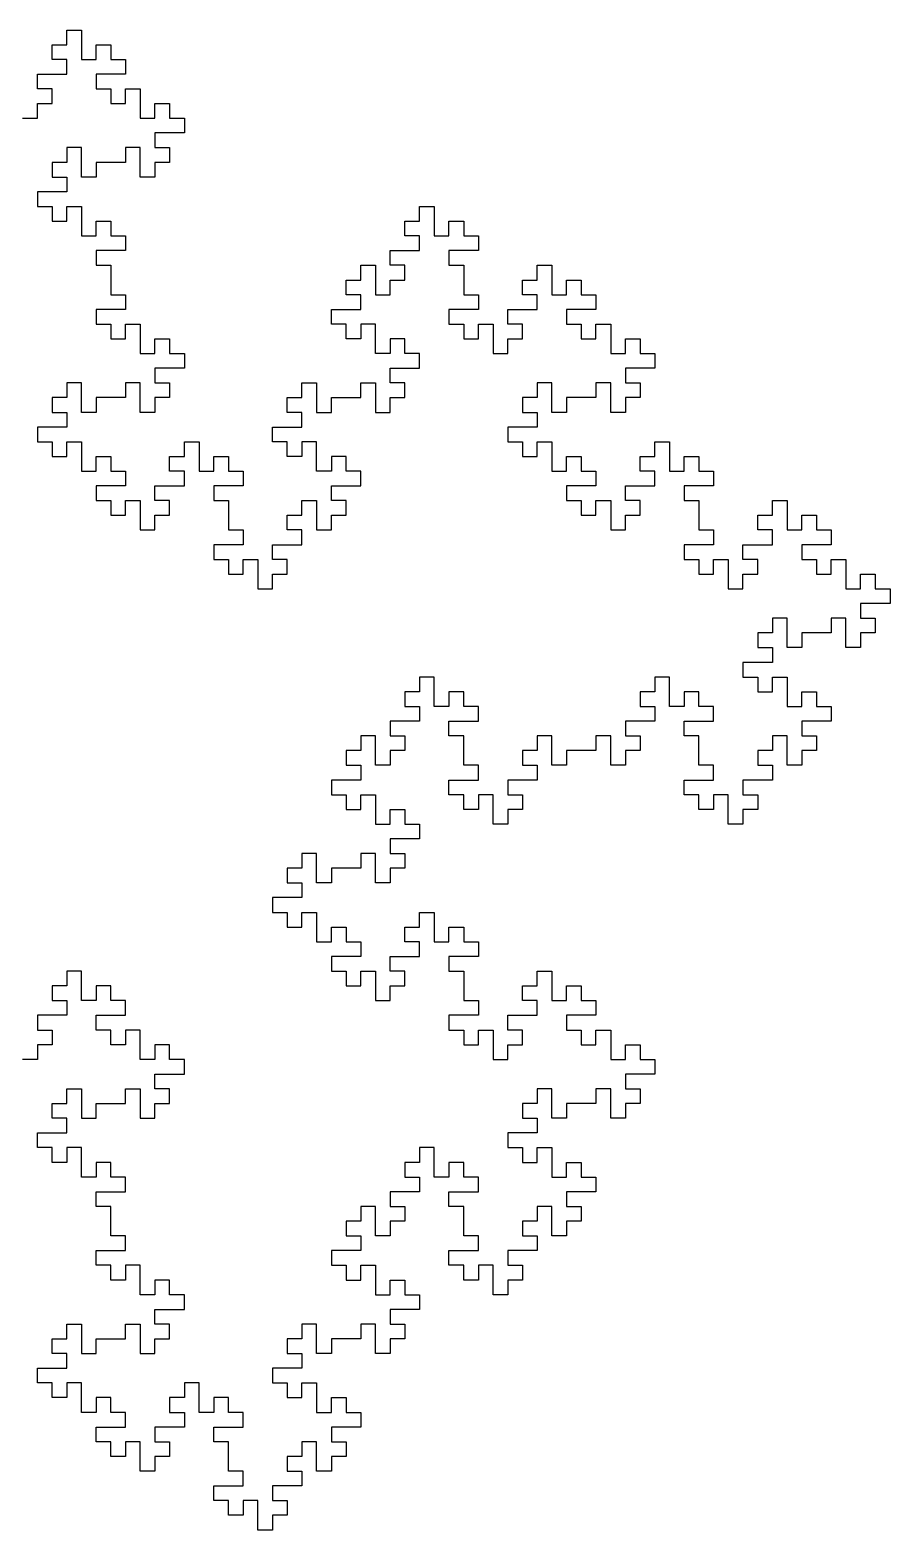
# Model space of a CAD drawing. Extents: x -442 to 211, y 60 to 305.
# Drawn here: x -356.6 to -251, y 113.3 to 297.5 of the extents above; entities that cross this region are included whole.
import ezdxf

# ---------------------------------------------------------------- set-up
doc = ezdxf.new("R2010")
doc.units = 0

msp = doc.modelspace()

# ---------------------------------------------------------------- linework, layer by layer
at = {"layer": 'Layer 1'}
for p, q in [((-352.105, 295.719), (-352.105, 297.525)), ((-352.105, 297.525), (-350.299, 297.525)), ((-350.299, 297.525), (-350.299, 295.719)), ((-353.911, 293.913), (-353.911, 295.719)), ((-353.911, 295.719), (-352.105, 295.719)), ((-350.299, 295.719), (-350.299, 293.913)), ((-348.493, 293.913), (-348.493, 295.719)), ((-348.493, 295.719), (-346.687, 295.719)), ((-346.687, 295.719), (-346.687, 293.913)), ((-352.105, 293.913), (-353.911, 293.913)), ((-352.105, 292.108), (-352.105, 293.913)), ((-350.299, 293.913), (-348.493, 293.913)), ((-346.687, 293.913), (-344.881, 293.913)), ((-344.881, 293.913), (-344.881, 292.108)), ((-355.716, 290.302), (-355.716, 292.108)), ((-355.716, 292.108), (-353.911, 292.108)), ((-353.911, 292.108), (-352.105, 292.108)), ((-346.687, 292.108), (-348.493, 292.108)), ((-348.493, 292.108), (-348.493, 290.302)), ((-344.881, 292.108), (-346.687, 292.108)), ((-353.911, 290.302), (-355.716, 290.302)), ((-353.911, 288.496), (-353.911, 290.302)), ((-348.493, 290.302), (-346.687, 290.302)), ((-346.687, 290.302), (-346.687, 288.496)), ((-344.881, 288.496), (-344.881, 290.302)), ((-344.881, 290.302), (-343.075, 290.302)), ((-343.075, 290.302), (-343.075, 288.496)), ((-355.716, 286.69), (-355.716, 288.496)), ((-355.716, 288.496), (-353.911, 288.496)), ((-346.687, 288.496), (-344.881, 288.496)), ((-343.075, 288.496), (-343.075, 286.69)), ((-341.269, 286.69), (-341.269, 288.496)), ((-341.269, 288.496), (-339.464, 288.496)), ((-339.464, 288.496), (-339.464, 286.69)), ((-357.522, 286.69), (-355.716, 286.69)), ((-343.075, 286.69), (-341.269, 286.69)), ((-339.464, 286.69), (-337.658, 286.69)), ((-337.658, 286.69), (-337.658, 284.884)), ((-339.464, 284.884), (-341.269, 284.884)), ((-341.269, 284.884), (-341.269, 283.078)), ((-337.658, 284.884), (-339.464, 284.884)), ((-350.299, 283.078), (-352.105, 283.078)), ((-352.105, 283.078), (-352.105, 281.272)), ((-350.299, 281.272), (-350.299, 283.078)), ((-343.075, 283.078), (-344.881, 283.078)), ((-344.881, 283.078), (-344.881, 281.272)), ((-343.075, 281.272), (-343.075, 283.078)), ((-341.269, 283.078), (-339.464, 283.078)), ((-339.464, 283.078), (-339.464, 281.272)), ((-352.105, 281.272), (-353.911, 281.272)), ((-353.911, 281.272), (-353.911, 279.467)), ((-350.299, 279.467), (-350.299, 281.272)), ((-346.687, 281.272), (-348.493, 281.272)), ((-348.493, 281.272), (-348.493, 279.467)), ((-344.881, 281.272), (-346.687, 281.272)), ((-343.075, 279.467), (-343.075, 281.272)), ((-339.464, 281.272), (-341.269, 281.272)), ((-341.269, 281.272), (-341.269, 279.467)), ((-353.911, 279.467), (-352.105, 279.467)), ((-352.105, 279.467), (-352.105, 277.661)), ((-348.493, 279.467), (-350.299, 279.467)), ((-341.269, 279.467), (-343.075, 279.467)), ((-353.911, 277.661), (-355.716, 277.661)), ((-355.716, 277.661), (-355.716, 275.855)), ((-352.105, 277.661), (-353.911, 277.661)), ((-355.716, 275.855), (-353.911, 275.855)), ((-353.911, 275.855), (-353.911, 274.049)), ((-352.105, 274.049), (-352.105, 275.855)), ((-352.105, 275.855), (-350.299, 275.855)), ((-350.299, 275.855), (-350.299, 274.049)), ((-308.764, 274.049), (-308.764, 275.855)), ((-308.764, 275.855), (-306.958, 275.855)), ((-306.958, 275.855), (-306.958, 274.049)), ((-353.911, 274.049), (-352.105, 274.049)), ((-350.299, 274.049), (-350.299, 272.243)), ((-348.493, 272.243), (-348.493, 274.049)), ((-348.493, 274.049), (-346.687, 274.049)), ((-346.687, 274.049), (-346.687, 272.243)), ((-310.57, 272.243), (-310.57, 274.049)), ((-310.57, 274.049), (-308.764, 274.049)), ((-306.958, 274.049), (-306.958, 272.243)), ((-305.152, 272.243), (-305.152, 274.049)), ((-305.152, 274.049), (-303.346, 274.049)), ((-303.346, 274.049), (-303.346, 272.243)), ((-350.299, 272.243), (-348.493, 272.243)), ((-346.687, 272.243), (-344.881, 272.243)), ((-344.881, 272.243), (-344.881, 270.437)), ((-308.764, 272.243), (-310.57, 272.243)), ((-308.764, 270.437), (-308.764, 272.243)), ((-306.958, 272.243), (-305.152, 272.243)), ((-303.346, 272.243), (-301.54, 272.243)), ((-301.54, 272.243), (-301.54, 270.437)), ((-346.687, 270.437), (-348.493, 270.437)), ((-348.493, 270.437), (-348.493, 268.631)), ((-344.881, 270.437), (-346.687, 270.437)), ((-312.376, 268.631), (-312.376, 270.437)), ((-312.376, 270.437), (-310.57, 270.437)), ((-310.57, 270.437), (-308.764, 270.437)), ((-303.346, 270.437), (-305.152, 270.437)), ((-305.152, 270.437), (-305.152, 268.631)), ((-301.54, 270.437), (-303.346, 270.437)), ((-348.493, 268.631), (-346.687, 268.631)), ((-346.687, 268.631), (-346.687, 266.825)), ((-315.987, 266.825), (-315.987, 268.631)), ((-315.987, 268.631), (-314.181, 268.631)), ((-314.181, 268.631), (-314.181, 266.825)), ((-310.57, 268.631), (-312.376, 268.631)), ((-310.57, 266.825), (-310.57, 268.631)), ((-305.152, 268.631), (-303.346, 268.631)), ((-303.346, 268.631), (-303.346, 266.825)), ((-294.317, 266.825), (-294.317, 268.631)), ((-294.317, 268.631), (-292.511, 268.631)), ((-292.511, 268.631), (-292.511, 266.825)), ((-346.687, 266.825), (-346.687, 265.02)), ((-317.793, 265.02), (-317.793, 266.825)), ((-317.793, 266.825), (-315.987, 266.825)), ((-314.181, 266.825), (-314.181, 265.02)), ((-312.376, 265.02), (-312.376, 266.825)), ((-312.376, 266.825), (-310.57, 266.825)), ((-303.346, 266.825), (-303.346, 265.02)), ((-296.123, 265.02), (-296.123, 266.825)), ((-296.123, 266.825), (-294.317, 266.825)), ((-292.511, 266.825), (-292.511, 265.02)), ((-290.705, 265.02), (-290.705, 266.825)), ((-290.705, 266.825), (-288.899, 266.825)), ((-288.899, 266.825), (-288.899, 265.02)), ((-346.687, 265.02), (-344.881, 265.02)), ((-344.881, 265.02), (-344.881, 263.214)), ((-315.987, 265.02), (-317.793, 265.02)), ((-315.987, 263.214), (-315.987, 265.02)), ((-314.181, 265.02), (-312.376, 265.02)), ((-303.346, 265.02), (-301.54, 265.02)), ((-301.54, 265.02), (-301.54, 263.214)), ((-294.317, 265.02), (-296.123, 265.02)), ((-294.317, 263.214), (-294.317, 265.02)), ((-292.511, 265.02), (-290.705, 265.02)), ((-288.899, 265.02), (-287.093, 265.02)), ((-287.093, 265.02), (-287.093, 263.214)), ((-346.687, 263.214), (-348.493, 263.214)), ((-348.493, 263.214), (-348.493, 261.408)), ((-344.881, 263.214), (-346.687, 263.214)), ((-319.599, 261.408), (-319.599, 263.214)), ((-319.599, 263.214), (-317.793, 263.214)), ((-317.793, 263.214), (-315.987, 263.214)), ((-303.346, 263.214), (-305.152, 263.214)), ((-305.152, 263.214), (-305.152, 261.408)), ((-301.54, 263.214), (-303.346, 263.214)), ((-297.929, 261.408), (-297.929, 263.214)), ((-297.929, 263.214), (-296.123, 263.214)), ((-296.123, 263.214), (-294.317, 263.214)), ((-288.899, 263.214), (-290.705, 263.214)), ((-290.705, 263.214), (-290.705, 261.408)), ((-287.093, 263.214), (-288.899, 263.214)), ((-348.493, 261.408), (-346.687, 261.408)), ((-346.687, 261.408), (-346.687, 259.602)), ((-344.881, 259.602), (-344.881, 261.408)), ((-344.881, 261.408), (-343.075, 261.408)), ((-343.075, 261.408), (-343.075, 259.602)), ((-317.793, 261.408), (-319.599, 261.408)), ((-317.793, 259.602), (-317.793, 261.408)), ((-314.181, 261.408), (-315.987, 261.408)), ((-315.987, 261.408), (-315.987, 259.602)), ((-314.181, 259.602), (-314.181, 261.408)), ((-305.152, 261.408), (-303.346, 261.408)), ((-303.346, 261.408), (-303.346, 259.602)), ((-301.54, 259.602), (-301.54, 261.408)), ((-301.54, 261.408), (-299.734, 261.408)), ((-299.734, 261.408), (-299.734, 259.602)), ((-296.123, 261.408), (-297.929, 261.408)), ((-296.123, 259.602), (-296.123, 261.408)), ((-290.705, 261.408), (-288.899, 261.408)), ((-288.899, 261.408), (-288.899, 259.602)), ((-287.093, 259.602), (-287.093, 261.408)), ((-287.093, 261.408), (-285.288, 261.408)), ((-285.288, 261.408), (-285.288, 259.602)), ((-346.687, 259.602), (-344.881, 259.602)), ((-343.075, 259.602), (-343.075, 257.796)), ((-341.269, 257.796), (-341.269, 259.602)), ((-341.269, 259.602), (-339.464, 259.602)), ((-339.464, 259.602), (-339.464, 257.796)), ((-315.987, 259.602), (-317.793, 259.602)), ((-314.181, 257.796), (-314.181, 259.602)), ((-310.57, 259.602), (-312.376, 259.602)), ((-312.376, 259.602), (-312.376, 257.796)), ((-310.57, 257.796), (-310.57, 259.602)), ((-303.346, 259.602), (-301.54, 259.602)), ((-299.734, 259.602), (-299.734, 257.796)), ((-297.929, 257.796), (-297.929, 259.602)), ((-297.929, 259.602), (-296.123, 259.602)), ((-288.899, 259.602), (-287.093, 259.602)), ((-285.288, 259.602), (-285.288, 257.796)), ((-283.482, 257.796), (-283.482, 259.602)), ((-283.482, 259.602), (-281.676, 259.602)), ((-281.676, 259.602), (-281.676, 257.796)), ((-343.075, 257.796), (-341.269, 257.796)), ((-339.464, 257.796), (-337.658, 257.796)), ((-337.658, 257.796), (-337.658, 255.99)), ((-312.376, 257.796), (-314.181, 257.796)), ((-308.764, 257.796), (-310.57, 257.796)), ((-308.764, 255.99), (-308.764, 257.796)), ((-299.734, 257.796), (-297.929, 257.796)), ((-285.288, 257.796), (-283.482, 257.796)), ((-281.676, 257.796), (-279.87, 257.796)), ((-279.87, 257.796), (-279.87, 255.99)), ((-339.464, 255.99), (-341.269, 255.99)), ((-341.269, 255.99), (-341.269, 254.184)), ((-337.658, 255.99), (-339.464, 255.99)), ((-312.376, 254.184), (-312.376, 255.99)), ((-312.376, 255.99), (-310.57, 255.99)), ((-310.57, 255.99), (-308.764, 255.99)), ((-281.676, 255.99), (-283.482, 255.99)), ((-283.482, 255.99), (-283.482, 254.184)), ((-279.87, 255.99), (-281.676, 255.99)), ((-352.105, 252.379), (-353.911, 252.379)), ((-353.911, 252.379), (-353.911, 250.573)), ((-350.299, 254.184), (-352.105, 254.184)), ((-352.105, 254.184), (-352.105, 252.379)), ((-350.299, 252.379), (-350.299, 254.184)), ((-350.299, 250.573), (-350.299, 252.379)), ((-346.687, 252.379), (-348.493, 252.379)), ((-348.493, 252.379), (-348.493, 250.573)), ((-344.881, 252.379), (-346.687, 252.379)), ((-343.075, 254.184), (-344.881, 254.184)), ((-344.881, 254.184), (-344.881, 252.379)), ((-343.075, 252.379), (-343.075, 254.184)), ((-343.075, 250.573), (-343.075, 252.379)), ((-341.269, 254.184), (-339.464, 254.184)), ((-339.464, 252.379), (-341.269, 252.379)), ((-341.269, 252.379), (-341.269, 250.573)), ((-339.464, 254.184), (-339.464, 252.379)), ((-325.017, 250.573), (-325.017, 252.379)), ((-325.017, 252.379), (-323.211, 252.379)), ((-323.211, 252.379), (-323.211, 254.184)), ((-323.211, 254.184), (-321.405, 254.184)), ((-321.405, 254.184), (-321.405, 252.379)), ((-321.405, 252.379), (-321.405, 250.573)), ((-319.599, 250.573), (-319.599, 252.379)), ((-319.599, 252.379), (-317.793, 252.379)), ((-317.793, 252.379), (-315.987, 252.379)), ((-315.987, 252.379), (-315.987, 254.184)), ((-315.987, 254.184), (-314.181, 254.184)), ((-314.181, 254.184), (-314.181, 252.379)), ((-314.181, 252.379), (-314.181, 250.573)), ((-310.57, 254.184), (-312.376, 254.184)), ((-312.376, 250.573), (-312.376, 252.379)), ((-312.376, 252.379), (-310.57, 252.379)), ((-310.57, 252.379), (-310.57, 254.184)), ((-294.317, 252.379), (-296.123, 252.379)), ((-296.123, 252.379), (-296.123, 250.573)), ((-292.511, 254.184), (-294.317, 254.184)), ((-294.317, 254.184), (-294.317, 252.379)), ((-292.511, 252.379), (-292.511, 254.184)), ((-292.511, 250.573), (-292.511, 252.379)), ((-288.899, 252.379), (-290.705, 252.379)), ((-290.705, 252.379), (-290.705, 250.573)), ((-287.093, 252.379), (-288.899, 252.379)), ((-285.288, 254.184), (-287.093, 254.184)), ((-287.093, 254.184), (-287.093, 252.379)), ((-285.288, 252.379), (-285.288, 254.184)), ((-285.288, 250.573), (-285.288, 252.379)), ((-283.482, 254.184), (-281.676, 254.184)), ((-281.676, 252.379), (-283.482, 252.379)), ((-283.482, 252.379), (-283.482, 250.573)), ((-281.676, 254.184), (-281.676, 252.379)), ((-353.911, 250.573), (-352.105, 250.573)), ((-352.105, 250.573), (-352.105, 248.767)), ((-348.493, 250.573), (-350.299, 250.573)), ((-341.269, 250.573), (-343.075, 250.573)), ((-323.211, 250.573), (-325.017, 250.573)), ((-323.211, 248.767), (-323.211, 250.573)), ((-321.405, 250.573), (-319.599, 250.573)), ((-314.181, 250.573), (-312.376, 250.573)), ((-296.123, 250.573), (-294.317, 250.573)), ((-294.317, 250.573), (-294.317, 248.767)), ((-290.705, 250.573), (-292.511, 250.573)), ((-283.482, 250.573), (-285.288, 250.573)), ((-353.911, 248.767), (-355.716, 248.767)), ((-355.716, 248.767), (-355.716, 246.961)), ((-352.105, 248.767), (-353.911, 248.767)), ((-326.823, 246.961), (-326.823, 248.767)), ((-326.823, 248.767), (-325.017, 248.767)), ((-325.017, 248.767), (-323.211, 248.767)), ((-296.123, 248.767), (-297.929, 248.767)), ((-297.929, 248.767), (-297.929, 246.961)), ((-294.317, 248.767), (-296.123, 248.767)), ((-355.716, 246.961), (-353.911, 246.961)), ((-353.911, 246.961), (-353.911, 245.155)), ((-352.105, 245.155), (-352.105, 246.961)), ((-352.105, 246.961), (-350.299, 246.961)), ((-350.299, 246.961), (-350.299, 245.155)), ((-337.658, 245.155), (-337.658, 246.961)), ((-337.658, 246.961), (-335.852, 246.961)), ((-335.852, 246.961), (-335.852, 245.155)), ((-325.017, 246.961), (-326.823, 246.961)), ((-325.017, 245.155), (-325.017, 246.961)), ((-321.405, 246.961), (-323.211, 246.961)), ((-323.211, 246.961), (-323.211, 245.155)), ((-321.405, 245.155), (-321.405, 246.961)), ((-297.929, 246.961), (-296.123, 246.961)), ((-296.123, 246.961), (-296.123, 245.155)), ((-294.317, 245.155), (-294.317, 246.961)), ((-294.317, 246.961), (-292.511, 246.961)), ((-292.511, 246.961), (-292.511, 245.155)), ((-279.87, 245.155), (-279.87, 246.961)), ((-279.87, 246.961), (-278.064, 246.961)), ((-278.064, 246.961), (-278.064, 245.155)), ((-353.911, 245.155), (-352.105, 245.155)), ((-350.299, 245.155), (-350.299, 243.349)), ((-348.493, 243.349), (-348.493, 245.155)), ((-348.493, 245.155), (-346.687, 245.155)), ((-346.687, 245.155), (-346.687, 243.349)), ((-339.464, 243.349), (-339.464, 245.155)), ((-339.464, 245.155), (-337.658, 245.155)), ((-335.852, 245.155), (-335.852, 243.349)), ((-334.046, 243.349), (-334.046, 245.155)), ((-334.046, 245.155), (-332.24, 245.155)), ((-332.24, 245.155), (-332.24, 243.349)), ((-323.211, 245.155), (-325.017, 245.155)), ((-321.405, 243.349), (-321.405, 245.155)), ((-317.793, 245.155), (-319.599, 245.155)), ((-319.599, 245.155), (-319.599, 243.349)), ((-317.793, 243.349), (-317.793, 245.155)), ((-296.123, 245.155), (-294.317, 245.155)), ((-292.511, 245.155), (-292.511, 243.349)), ((-290.705, 243.349), (-290.705, 245.155)), ((-290.705, 245.155), (-288.899, 245.155)), ((-288.899, 245.155), (-288.899, 243.349)), ((-281.676, 243.349), (-281.676, 245.155)), ((-281.676, 245.155), (-279.87, 245.155)), ((-278.064, 245.155), (-278.064, 243.349)), ((-276.258, 243.349), (-276.258, 245.155)), ((-276.258, 245.155), (-274.452, 245.155)), ((-274.452, 245.155), (-274.452, 243.349)), ((-350.299, 243.349), (-348.493, 243.349)), ((-346.687, 243.349), (-344.881, 243.349)), ((-344.881, 243.349), (-344.881, 241.543)), ((-337.658, 243.349), (-339.464, 243.349)), ((-337.658, 241.543), (-337.658, 243.349)), ((-335.852, 243.349), (-334.046, 243.349)), ((-332.24, 243.349), (-330.434, 243.349)), ((-330.434, 243.349), (-330.434, 241.543)), ((-319.599, 243.349), (-321.405, 243.349)), ((-315.987, 243.349), (-317.793, 243.349)), ((-315.987, 241.543), (-315.987, 243.349)), ((-292.511, 243.349), (-290.705, 243.349)), ((-288.899, 243.349), (-287.093, 243.349)), ((-287.093, 243.349), (-287.093, 241.543)), ((-279.87, 243.349), (-281.676, 243.349)), ((-279.87, 241.543), (-279.87, 243.349)), ((-278.064, 243.349), (-276.258, 243.349)), ((-274.452, 243.349), (-272.646, 243.349)), ((-272.646, 243.349), (-272.646, 241.543)), ((-346.687, 241.543), (-348.493, 241.543)), ((-348.493, 241.543), (-348.493, 239.737)), ((-344.881, 241.543), (-346.687, 241.543)), ((-341.269, 239.737), (-341.269, 241.543)), ((-341.269, 241.543), (-339.464, 241.543)), ((-339.464, 241.543), (-337.658, 241.543)), ((-332.24, 241.543), (-334.046, 241.543)), ((-334.046, 241.543), (-334.046, 239.737)), ((-330.434, 241.543), (-332.24, 241.543)), ((-319.599, 239.737), (-319.599, 241.543)), ((-319.599, 241.543), (-317.793, 241.543)), ((-317.793, 241.543), (-315.987, 241.543)), ((-288.899, 241.543), (-290.705, 241.543)), ((-290.705, 241.543), (-290.705, 239.737)), ((-287.093, 241.543), (-288.899, 241.543)), ((-283.482, 239.737), (-283.482, 241.543)), ((-283.482, 241.543), (-281.676, 241.543)), ((-281.676, 241.543), (-279.87, 241.543)), ((-274.452, 241.543), (-276.258, 241.543)), ((-276.258, 241.543), (-276.258, 239.737)), ((-272.646, 241.543), (-274.452, 241.543)), ((-348.493, 239.737), (-346.687, 239.737)), ((-346.687, 239.737), (-346.687, 237.932)), ((-344.881, 237.932), (-344.881, 239.737)), ((-344.881, 239.737), (-343.075, 239.737)), ((-343.075, 239.737), (-343.075, 237.932)), ((-339.464, 239.737), (-341.269, 239.737)), ((-339.464, 237.932), (-339.464, 239.737)), ((-334.046, 239.737), (-332.24, 239.737)), ((-332.24, 239.737), (-332.24, 237.932)), ((-323.211, 237.932), (-323.211, 239.737)), ((-323.211, 239.737), (-321.405, 239.737)), ((-321.405, 239.737), (-321.405, 237.932)), ((-317.793, 239.737), (-319.599, 239.737)), ((-317.793, 237.932), (-317.793, 239.737)), ((-290.705, 239.737), (-288.899, 239.737)), ((-288.899, 239.737), (-288.899, 237.932)), ((-287.093, 237.932), (-287.093, 239.737)), ((-287.093, 239.737), (-285.288, 239.737)), ((-285.288, 239.737), (-285.288, 237.932)), ((-281.676, 239.737), (-283.482, 239.737)), ((-281.676, 237.932), (-281.676, 239.737)), ((-276.258, 239.737), (-274.452, 239.737)), ((-274.452, 239.737), (-274.452, 237.932)), ((-265.423, 237.932), (-265.423, 239.737)), ((-265.423, 239.737), (-263.617, 239.737)), ((-263.617, 239.737), (-263.617, 237.932)), ((-346.687, 237.932), (-344.881, 237.932)), ((-343.075, 237.932), (-343.075, 236.126)), ((-341.269, 236.126), (-341.269, 237.932)), ((-341.269, 237.932), (-339.464, 237.932)), ((-332.24, 237.932), (-332.24, 236.126)), ((-325.017, 236.126), (-325.017, 237.932)), ((-325.017, 237.932), (-323.211, 237.932)), ((-321.405, 237.932), (-321.405, 236.126)), ((-319.599, 236.126), (-319.599, 237.932)), ((-319.599, 237.932), (-317.793, 237.932)), ((-288.899, 237.932), (-287.093, 237.932)), ((-285.288, 237.932), (-285.288, 236.126)), ((-283.482, 236.126), (-283.482, 237.932)), ((-283.482, 237.932), (-281.676, 237.932)), ((-274.452, 237.932), (-274.452, 236.126)), ((-267.229, 236.126), (-267.229, 237.932)), ((-267.229, 237.932), (-265.423, 237.932)), ((-263.617, 237.932), (-263.617, 236.126)), ((-261.811, 236.126), (-261.811, 237.932)), ((-261.811, 237.932), (-260.005, 237.932)), ((-260.005, 237.932), (-260.005, 236.126)), ((-343.075, 236.126), (-341.269, 236.126)), ((-332.24, 236.126), (-330.434, 236.126)), ((-330.434, 236.126), (-330.434, 234.32)), ((-323.211, 236.126), (-325.017, 236.126)), ((-323.211, 234.32), (-323.211, 236.126)), ((-321.405, 236.126), (-319.599, 236.126)), ((-285.288, 236.126), (-283.482, 236.126)), ((-274.452, 236.126), (-272.646, 236.126)), ((-272.646, 236.126), (-272.646, 234.32)), ((-265.423, 236.126), (-267.229, 236.126)), ((-265.423, 234.32), (-265.423, 236.126)), ((-263.617, 236.126), (-261.811, 236.126)), ((-260.005, 236.126), (-258.199, 236.126)), ((-258.199, 236.126), (-258.199, 234.32)), ((-332.24, 234.32), (-334.046, 234.32)), ((-334.046, 234.32), (-334.046, 232.514)), ((-330.434, 234.32), (-332.24, 234.32)), ((-326.823, 232.514), (-326.823, 234.32)), ((-326.823, 234.32), (-325.017, 234.32)), ((-325.017, 234.32), (-323.211, 234.32)), ((-274.452, 234.32), (-276.258, 234.32)), ((-276.258, 234.32), (-276.258, 232.514)), ((-272.646, 234.32), (-274.452, 234.32)), ((-269.035, 232.514), (-269.035, 234.32)), ((-269.035, 234.32), (-267.229, 234.32)), ((-267.229, 234.32), (-265.423, 234.32)), ((-260.005, 234.32), (-261.811, 234.32)), ((-261.811, 234.32), (-261.811, 232.514)), ((-258.199, 234.32), (-260.005, 234.32)), ((-334.046, 232.514), (-332.24, 232.514)), ((-332.24, 232.514), (-332.24, 230.708)), ((-330.434, 230.708), (-330.434, 232.514)), ((-330.434, 232.514), (-328.628, 232.514)), ((-328.628, 232.514), (-328.628, 230.708)), ((-325.017, 232.514), (-326.823, 232.514)), ((-325.017, 230.708), (-325.017, 232.514)), ((-276.258, 232.514), (-274.452, 232.514)), ((-274.452, 232.514), (-274.452, 230.708)), ((-272.646, 230.708), (-272.646, 232.514)), ((-272.646, 232.514), (-270.841, 232.514)), ((-270.841, 232.514), (-270.841, 230.708)), ((-267.229, 232.514), (-269.035, 232.514)), ((-267.229, 230.708), (-267.229, 232.514)), ((-261.811, 232.514), (-260.005, 232.514)), ((-260.005, 232.514), (-260.005, 230.708)), ((-258.199, 230.708), (-258.199, 232.514)), ((-258.199, 232.514), (-256.394, 232.514)), ((-256.394, 232.514), (-256.394, 230.708)), ((-332.24, 230.708), (-330.434, 230.708)), ((-328.628, 230.708), (-328.628, 228.902)), ((-326.823, 228.902), (-326.823, 230.708)), ((-326.823, 230.708), (-325.017, 230.708)), ((-274.452, 230.708), (-272.646, 230.708)), ((-270.841, 230.708), (-270.841, 228.902)), ((-269.035, 228.902), (-269.035, 230.708)), ((-269.035, 230.708), (-267.229, 230.708)), ((-260.005, 230.708), (-258.199, 230.708)), ((-256.394, 230.708), (-256.394, 228.902)), ((-254.588, 228.902), (-254.588, 230.708)), ((-254.588, 230.708), (-252.782, 230.708)), ((-252.782, 230.708), (-252.782, 228.902)), ((-328.628, 228.902), (-326.823, 228.902)), ((-270.841, 228.902), (-269.035, 228.902)), ((-256.394, 228.902), (-254.588, 228.902)), ((-252.782, 228.902), (-250.976, 228.902)), ((-250.976, 228.902), (-250.976, 227.096)), ((-252.782, 227.096), (-254.588, 227.096)), ((-254.588, 227.096), (-254.588, 225.29)), ((-250.976, 227.096), (-252.782, 227.096)), ((-263.617, 225.29), (-265.423, 225.29)), ((-265.423, 225.29), (-265.423, 223.485)), ((-263.617, 223.485), (-263.617, 225.29)), ((-256.394, 225.29), (-258.199, 225.29)), ((-258.199, 225.29), (-258.199, 223.485)), ((-256.394, 223.485), (-256.394, 225.29)), ((-254.588, 225.29), (-252.782, 225.29)), ((-252.782, 225.29), (-252.782, 223.485)), ((-265.423, 223.485), (-267.229, 223.485)), ((-267.229, 223.485), (-267.229, 221.679)), ((-263.617, 221.679), (-263.617, 223.485)), ((-260.005, 223.485), (-261.811, 223.485)), ((-261.811, 223.485), (-261.811, 221.679)), ((-258.199, 223.485), (-260.005, 223.485)), ((-256.394, 221.679), (-256.394, 223.485)), ((-252.782, 223.485), (-254.588, 223.485)), ((-254.588, 223.485), (-254.588, 221.679)), ((-267.229, 221.679), (-265.423, 221.679)), ((-265.423, 221.679), (-265.423, 219.873)), ((-261.811, 221.679), (-263.617, 221.679)), ((-254.588, 221.679), (-256.394, 221.679)), ((-267.229, 219.873), (-269.035, 219.873)), ((-269.035, 219.873), (-269.035, 218.067)), ((-265.423, 219.873), (-267.229, 219.873)), ((-306.958, 218.067), (-308.764, 218.067)), ((-308.764, 218.067), (-308.764, 216.261)), ((-306.958, 216.261), (-306.958, 218.067)), ((-278.064, 218.067), (-279.87, 218.067)), ((-279.87, 218.067), (-279.87, 216.261)), ((-278.064, 216.261), (-278.064, 218.067)), ((-269.035, 218.067), (-267.229, 218.067)), ((-267.229, 218.067), (-267.229, 216.261)), ((-265.423, 216.261), (-265.423, 218.067)), ((-265.423, 218.067), (-263.617, 218.067)), ((-263.617, 218.067), (-263.617, 216.261)), ((-308.764, 216.261), (-310.57, 216.261)), ((-310.57, 216.261), (-310.57, 214.455)), ((-306.958, 214.455), (-306.958, 216.261)), ((-303.346, 216.261), (-305.152, 216.261)), ((-305.152, 216.261), (-305.152, 214.455)), ((-303.346, 214.455), (-303.346, 216.261)), ((-279.87, 216.261), (-281.676, 216.261)), ((-281.676, 216.261), (-281.676, 214.455)), ((-278.064, 214.455), (-278.064, 216.261)), ((-274.452, 216.261), (-276.258, 216.261)), ((-276.258, 216.261), (-276.258, 214.455)), ((-274.452, 214.455), (-274.452, 216.261)), ((-267.229, 216.261), (-265.423, 216.261)), ((-263.617, 216.261), (-263.617, 214.455)), ((-261.811, 214.455), (-261.811, 216.261)), ((-261.811, 216.261), (-260.005, 216.261)), ((-260.005, 216.261), (-260.005, 214.455)), ((-310.57, 214.455), (-308.764, 214.455)), ((-308.764, 214.455), (-308.764, 212.649)), ((-305.152, 214.455), (-306.958, 214.455)), ((-301.54, 214.455), (-303.346, 214.455)), ((-301.54, 212.649), (-301.54, 214.455)), ((-281.676, 214.455), (-279.87, 214.455)), ((-279.87, 214.455), (-279.87, 212.649)), ((-276.258, 214.455), (-278.064, 214.455)), ((-272.646, 214.455), (-274.452, 214.455)), ((-272.646, 212.649), (-272.646, 214.455)), ((-263.617, 214.455), (-261.811, 214.455)), ((-260.005, 214.455), (-258.199, 214.455)), ((-258.199, 214.455), (-258.199, 212.649)), ((-310.57, 212.649), (-312.376, 212.649)), ((-312.376, 212.649), (-312.376, 210.844)), ((-308.764, 212.649), (-310.57, 212.649)), ((-305.152, 210.844), (-305.152, 212.649)), ((-305.152, 212.649), (-303.346, 212.649)), ((-303.346, 212.649), (-301.54, 212.649)), ((-281.676, 212.649), (-283.482, 212.649)), ((-283.482, 212.649), (-283.482, 210.844)), ((-279.87, 212.649), (-281.676, 212.649)), ((-276.258, 210.844), (-276.258, 212.649)), ((-276.258, 212.649), (-274.452, 212.649)), ((-274.452, 212.649), (-272.646, 212.649)), ((-260.005, 212.649), (-261.811, 212.649)), ((-261.811, 212.649), (-261.811, 210.844)), ((-258.199, 212.649), (-260.005, 212.649)), ((-314.181, 210.844), (-315.987, 210.844)), ((-315.987, 210.844), (-315.987, 209.038)), ((-314.181, 209.038), (-314.181, 210.844)), ((-312.376, 210.844), (-310.57, 210.844)), ((-310.57, 210.844), (-310.57, 209.038)), ((-303.346, 210.844), (-305.152, 210.844)), ((-303.346, 209.038), (-303.346, 210.844)), ((-292.511, 210.844), (-294.317, 210.844)), ((-294.317, 210.844), (-294.317, 209.038)), ((-292.511, 209.038), (-292.511, 210.844)), ((-285.288, 210.844), (-287.093, 210.844)), ((-287.093, 210.844), (-287.093, 209.038)), ((-285.288, 209.038), (-285.288, 210.844)), ((-283.482, 210.844), (-281.676, 210.844)), ((-281.676, 210.844), (-281.676, 209.038)), ((-274.452, 210.844), (-276.258, 210.844)), ((-274.452, 209.038), (-274.452, 210.844)), ((-263.617, 210.844), (-265.423, 210.844)), ((-265.423, 210.844), (-265.423, 209.038)), ((-263.617, 209.038), (-263.617, 210.844)), ((-261.811, 210.844), (-260.005, 210.844)), ((-260.005, 210.844), (-260.005, 209.038)), ((-315.987, 209.038), (-317.793, 209.038)), ((-317.793, 209.038), (-317.793, 207.232)), ((-314.181, 207.232), (-314.181, 209.038)), ((-310.57, 209.038), (-312.376, 209.038)), ((-312.376, 209.038), (-312.376, 207.232)), ((-303.346, 207.232), (-303.346, 209.038)), ((-294.317, 209.038), (-296.123, 209.038)), ((-296.123, 209.038), (-296.123, 207.232)), ((-292.511, 207.232), (-292.511, 209.038)), ((-288.899, 209.038), (-290.705, 209.038)), ((-290.705, 209.038), (-290.705, 207.232)), ((-287.093, 209.038), (-288.899, 209.038)), ((-285.288, 207.232), (-285.288, 209.038)), ((-281.676, 209.038), (-283.482, 209.038)), ((-283.482, 209.038), (-283.482, 207.232)), ((-274.452, 207.232), (-274.452, 209.038)), ((-265.423, 209.038), (-267.229, 209.038)), ((-267.229, 209.038), (-267.229, 207.232)), ((-263.617, 207.232), (-263.617, 209.038)), ((-260.005, 209.038), (-261.811, 209.038)), ((-261.811, 209.038), (-261.811, 207.232)), ((-317.793, 207.232), (-315.987, 207.232)), ((-315.987, 207.232), (-315.987, 205.426)), ((-312.376, 207.232), (-314.181, 207.232)), ((-301.54, 207.232), (-303.346, 207.232)), ((-301.54, 205.426), (-301.54, 207.232)), ((-296.123, 207.232), (-294.317, 207.232)), ((-294.317, 207.232), (-294.317, 205.426)), ((-290.705, 207.232), (-292.511, 207.232)), ((-283.482, 207.232), (-285.288, 207.232)), ((-272.646, 207.232), (-274.452, 207.232)), ((-272.646, 205.426), (-272.646, 207.232)), ((-267.229, 207.232), (-265.423, 207.232)), ((-265.423, 207.232), (-265.423, 205.426)), ((-261.811, 207.232), (-263.617, 207.232)), ((-317.793, 205.426), (-319.599, 205.426)), ((-319.599, 205.426), (-319.599, 203.62)), ((-315.987, 205.426), (-317.793, 205.426)), ((-305.152, 203.62), (-305.152, 205.426)), ((-305.152, 205.426), (-303.346, 205.426)), ((-303.346, 205.426), (-301.54, 205.426)), ((-296.123, 205.426), (-297.929, 205.426)), ((-297.929, 205.426), (-297.929, 203.62)), ((-294.317, 205.426), (-296.123, 205.426)), ((-276.258, 203.62), (-276.258, 205.426)), ((-276.258, 205.426), (-274.452, 205.426)), ((-274.452, 205.426), (-272.646, 205.426)), ((-267.229, 205.426), (-269.035, 205.426)), ((-269.035, 205.426), (-269.035, 203.62)), ((-265.423, 205.426), (-267.229, 205.426)), ((-319.599, 203.62), (-317.793, 203.62)), ((-317.793, 203.62), (-317.793, 201.814)), ((-315.987, 201.814), (-315.987, 203.62)), ((-315.987, 203.62), (-314.181, 203.62)), ((-314.181, 203.62), (-314.181, 201.814)), ((-303.346, 203.62), (-305.152, 203.62)), ((-303.346, 201.814), (-303.346, 203.62)), ((-299.734, 203.62), (-301.54, 203.62)), ((-301.54, 203.62), (-301.54, 201.814)), ((-299.734, 201.814), (-299.734, 203.62)), ((-297.929, 203.62), (-296.123, 203.62)), ((-296.123, 203.62), (-296.123, 201.814)), ((-274.452, 203.62), (-276.258, 203.62)), ((-274.452, 201.814), (-274.452, 203.62)), ((-270.841, 203.62), (-272.646, 203.62)), ((-272.646, 203.62), (-272.646, 201.814)), ((-270.841, 201.814), (-270.841, 203.62)), ((-269.035, 203.62), (-267.229, 203.62)), ((-267.229, 203.62), (-267.229, 201.814)), ((-317.793, 201.814), (-315.987, 201.814)), ((-314.181, 201.814), (-314.181, 200.008)), ((-312.376, 200.008), (-312.376, 201.814)), ((-312.376, 201.814), (-310.57, 201.814)), ((-310.57, 201.814), (-310.57, 200.008)), ((-301.54, 201.814), (-303.346, 201.814)), ((-299.734, 200.008), (-299.734, 201.814)), ((-296.123, 201.814), (-297.929, 201.814)), ((-297.929, 201.814), (-297.929, 200.008)), ((-272.646, 201.814), (-274.452, 201.814)), ((-270.841, 200.008), (-270.841, 201.814)), ((-267.229, 201.814), (-269.035, 201.814)), ((-269.035, 201.814), (-269.035, 200.008)), ((-314.181, 200.008), (-312.376, 200.008)), ((-310.57, 200.008), (-308.764, 200.008)), ((-308.764, 200.008), (-308.764, 198.202)), ((-297.929, 200.008), (-299.734, 200.008)), ((-269.035, 200.008), (-270.841, 200.008)), ((-310.57, 198.202), (-312.376, 198.202)), ((-312.376, 198.202), (-312.376, 196.397)), ((-308.764, 198.202), (-310.57, 198.202)), ((-321.405, 196.397), (-323.211, 196.397)), ((-323.211, 196.397), (-323.211, 194.591)), ((-321.405, 194.591), (-321.405, 196.397)), ((-314.181, 196.397), (-315.987, 196.397)), ((-315.987, 196.397), (-315.987, 194.591)), ((-314.181, 194.591), (-314.181, 196.397)), ((-312.376, 196.397), (-310.57, 196.397)), ((-310.57, 196.397), (-310.57, 194.591)), ((-323.211, 194.591), (-325.017, 194.591)), ((-325.017, 194.591), (-325.017, 192.785)), ((-321.405, 192.785), (-321.405, 194.591)), ((-317.793, 194.591), (-319.599, 194.591)), ((-319.599, 194.591), (-319.599, 192.785)), ((-315.987, 194.591), (-317.793, 194.591)), ((-314.181, 192.785), (-314.181, 194.591)), ((-310.57, 194.591), (-312.376, 194.591)), ((-312.376, 194.591), (-312.376, 192.785)), ((-325.017, 192.785), (-323.211, 192.785)), ((-323.211, 192.785), (-323.211, 190.979)), ((-319.599, 192.785), (-321.405, 192.785)), ((-312.376, 192.785), (-314.181, 192.785)), ((-325.017, 190.979), (-326.823, 190.979)), ((-326.823, 190.979), (-326.823, 189.173)), ((-323.211, 190.979), (-325.017, 190.979)), ((-326.823, 189.173), (-325.017, 189.173)), ((-325.017, 189.173), (-325.017, 187.367)), ((-323.211, 187.367), (-323.211, 189.173)), ((-323.211, 189.173), (-321.405, 189.173)), ((-321.405, 189.173), (-321.405, 187.367)), ((-308.764, 187.367), (-308.764, 189.173)), ((-308.764, 189.173), (-306.958, 189.173)), ((-306.958, 189.173), (-306.958, 187.367)), ((-325.017, 187.367), (-323.211, 187.367)), ((-321.405, 187.367), (-321.405, 185.561)), ((-319.599, 185.561), (-319.599, 187.367)), ((-319.599, 187.367), (-317.793, 187.367)), ((-317.793, 187.367), (-317.793, 185.561)), ((-310.57, 185.561), (-310.57, 187.367)), ((-310.57, 187.367), (-308.764, 187.367)), ((-306.958, 187.367), (-306.958, 185.561)), ((-305.152, 185.561), (-305.152, 187.367)), ((-305.152, 187.367), (-303.346, 187.367)), ((-303.346, 187.367), (-303.346, 185.561)), ((-321.405, 185.561), (-319.599, 185.561)), ((-317.793, 185.561), (-315.987, 185.561)), ((-315.987, 185.561), (-315.987, 183.755)), ((-308.764, 185.561), (-310.57, 185.561)), ((-308.764, 183.755), (-308.764, 185.561)), ((-306.958, 185.561), (-305.152, 185.561)), ((-303.346, 185.561), (-301.54, 185.561)), ((-301.54, 185.561), (-301.54, 183.755)), ((-317.793, 183.755), (-319.599, 183.755)), ((-319.599, 183.755), (-319.599, 181.95)), ((-315.987, 183.755), (-317.793, 183.755)), ((-312.376, 181.95), (-312.376, 183.755)), ((-312.376, 183.755), (-310.57, 183.755)), ((-310.57, 183.755), (-308.764, 183.755)), ((-303.346, 183.755), (-305.152, 183.755)), ((-305.152, 183.755), (-305.152, 181.95)), ((-301.54, 183.755), (-303.346, 183.755)), ((-350.299, 181.95), (-352.105, 181.95)), ((-352.105, 181.95), (-352.105, 180.144)), ((-350.299, 180.144), (-350.299, 181.95)), ((-319.599, 181.95), (-317.793, 181.95)), ((-317.793, 181.95), (-317.793, 180.144)), ((-315.987, 180.144), (-315.987, 181.95)), ((-315.987, 181.95), (-314.181, 181.95)), ((-314.181, 181.95), (-314.181, 180.144)), ((-310.57, 181.95), (-312.376, 181.95)), ((-310.57, 180.144), (-310.57, 181.95)), ((-305.152, 181.95), (-303.346, 181.95)), ((-303.346, 181.95), (-303.346, 180.144)), ((-294.317, 180.144), (-294.317, 181.95)), ((-294.317, 181.95), (-292.511, 181.95)), ((-292.511, 181.95), (-292.511, 180.144)), ((-352.105, 180.144), (-353.911, 180.144)), ((-353.911, 180.144), (-353.911, 178.338)), ((-350.299, 178.338), (-350.299, 180.144)), ((-346.687, 180.144), (-348.493, 180.144)), ((-348.493, 180.144), (-348.493, 178.338)), ((-346.687, 178.338), (-346.687, 180.144)), ((-317.793, 180.144), (-315.987, 180.144)), ((-314.181, 180.144), (-314.181, 178.338)), ((-312.376, 178.338), (-312.376, 180.144)), ((-312.376, 180.144), (-310.57, 180.144)), ((-303.346, 180.144), (-303.346, 178.338)), ((-296.123, 178.338), (-296.123, 180.144)), ((-296.123, 180.144), (-294.317, 180.144)), ((-292.511, 180.144), (-292.511, 178.338)), ((-290.705, 178.338), (-290.705, 180.144)), ((-290.705, 180.144), (-288.899, 180.144)), ((-288.899, 180.144), (-288.899, 178.338)), ((-353.911, 178.338), (-352.105, 178.338)), ((-352.105, 178.338), (-352.105, 176.532)), ((-348.493, 178.338), (-350.299, 178.338)), ((-344.881, 178.338), (-346.687, 178.338)), ((-344.881, 176.532), (-344.881, 178.338)), ((-314.181, 178.338), (-312.376, 178.338)), ((-303.346, 178.338), (-301.54, 178.338)), ((-301.54, 178.338), (-301.54, 176.532)), ((-294.317, 178.338), (-296.123, 178.338)), ((-294.317, 176.532), (-294.317, 178.338)), ((-292.511, 178.338), (-290.705, 178.338)), ((-288.899, 178.338), (-287.093, 178.338)), ((-287.093, 178.338), (-287.093, 176.532)), ((-353.911, 176.532), (-355.716, 176.532)), ((-355.716, 176.532), (-355.716, 174.726)), ((-352.105, 176.532), (-353.911, 176.532)), ((-348.493, 174.726), (-348.493, 176.532)), ((-348.493, 176.532), (-346.687, 176.532)), ((-346.687, 176.532), (-344.881, 176.532)), ((-303.346, 176.532), (-305.152, 176.532)), ((-305.152, 176.532), (-305.152, 174.726)), ((-301.54, 176.532), (-303.346, 176.532)), ((-297.929, 174.726), (-297.929, 176.532)), ((-297.929, 176.532), (-296.123, 176.532)), ((-296.123, 176.532), (-294.317, 176.532)), ((-288.899, 176.532), (-290.705, 176.532)), ((-290.705, 176.532), (-290.705, 174.726)), ((-287.093, 176.532), (-288.899, 176.532)), ((-355.716, 174.726), (-353.911, 174.726)), ((-353.911, 174.726), (-353.911, 172.92)), ((-346.687, 174.726), (-348.493, 174.726)), ((-346.687, 172.92), (-346.687, 174.726)), ((-343.075, 174.726), (-344.881, 174.726)), ((-344.881, 174.726), (-344.881, 172.92)), ((-343.075, 172.92), (-343.075, 174.726)), ((-305.152, 174.726), (-303.346, 174.726)), ((-303.346, 174.726), (-303.346, 172.92)), ((-301.54, 172.92), (-301.54, 174.726)), ((-301.54, 174.726), (-299.734, 174.726)), ((-299.734, 174.726), (-299.734, 172.92)), ((-296.123, 174.726), (-297.929, 174.726)), ((-296.123, 172.92), (-296.123, 174.726)), ((-290.705, 174.726), (-288.899, 174.726)), ((-288.899, 174.726), (-288.899, 172.92)), ((-287.093, 172.92), (-287.093, 174.726)), ((-287.093, 174.726), (-285.288, 174.726)), ((-285.288, 174.726), (-285.288, 172.92)), ((-353.911, 172.92), (-355.716, 172.92)), ((-355.716, 172.92), (-355.716, 171.114)), ((-344.881, 172.92), (-346.687, 172.92)), ((-343.075, 171.114), (-343.075, 172.92)), ((-339.464, 172.92), (-341.269, 172.92)), ((-341.269, 172.92), (-341.269, 171.114)), ((-339.464, 171.114), (-339.464, 172.92)), ((-303.346, 172.92), (-301.54, 172.92)), ((-299.734, 172.92), (-299.734, 171.114)), ((-297.929, 171.114), (-297.929, 172.92)), ((-297.929, 172.92), (-296.123, 172.92)), ((-288.899, 172.92), (-287.093, 172.92)), ((-285.288, 172.92), (-285.288, 171.114)), ((-283.482, 171.114), (-283.482, 172.92)), ((-283.482, 172.92), (-281.676, 172.92)), ((-281.676, 172.92), (-281.676, 171.114)), ((-355.716, 171.114), (-357.522, 171.114)), ((-341.269, 171.114), (-343.075, 171.114)), ((-337.658, 171.114), (-339.464, 171.114)), ((-337.658, 169.309), (-337.658, 171.114)), ((-299.734, 171.114), (-297.929, 171.114)), ((-285.288, 171.114), (-283.482, 171.114)), ((-281.676, 171.114), (-279.87, 171.114)), ((-279.87, 171.114), (-279.87, 169.309)), ((-341.269, 167.503), (-341.269, 169.309)), ((-341.269, 169.309), (-339.464, 169.309)), ((-339.464, 169.309), (-337.658, 169.309)), ((-281.676, 169.309), (-283.482, 169.309)), ((-283.482, 169.309), (-283.482, 167.503)), ((-279.87, 169.309), (-281.676, 169.309)), ((-352.105, 165.697), (-352.105, 167.503)), ((-352.105, 167.503), (-350.299, 167.503)), ((-350.299, 167.503), (-350.299, 165.697)), ((-344.881, 165.697), (-344.881, 167.503)), ((-344.881, 167.503), (-343.075, 167.503)), ((-343.075, 167.503), (-343.075, 165.697)), ((-339.464, 167.503), (-341.269, 167.503)), ((-339.464, 165.697), (-339.464, 167.503)), ((-292.511, 167.503), (-294.317, 167.503)), ((-294.317, 167.503), (-294.317, 165.697)), ((-292.511, 165.697), (-292.511, 167.503)), ((-285.288, 167.503), (-287.093, 167.503)), ((-287.093, 167.503), (-287.093, 165.697)), ((-285.288, 165.697), (-285.288, 167.503)), ((-283.482, 167.503), (-281.676, 167.503)), ((-281.676, 167.503), (-281.676, 165.697)), ((-353.911, 163.891), (-353.911, 165.697)), ((-353.911, 165.697), (-352.105, 165.697)), ((-350.299, 165.697), (-350.299, 163.891)), ((-348.493, 163.891), (-348.493, 165.697)), ((-348.493, 165.697), (-346.687, 165.697)), ((-346.687, 165.697), (-344.881, 165.697)), ((-343.075, 165.697), (-343.075, 163.891)), ((-341.269, 163.891), (-341.269, 165.697)), ((-341.269, 165.697), (-339.464, 165.697)), ((-294.317, 165.697), (-296.123, 165.697)), ((-296.123, 165.697), (-296.123, 163.891)), ((-292.511, 163.891), (-292.511, 165.697)), ((-288.899, 165.697), (-290.705, 165.697)), ((-290.705, 165.697), (-290.705, 163.891)), ((-287.093, 165.697), (-288.899, 165.697)), ((-285.288, 163.891), (-285.288, 165.697)), ((-281.676, 165.697), (-283.482, 165.697)), ((-283.482, 165.697), (-283.482, 163.891)), ((-352.105, 163.891), (-353.911, 163.891)), ((-352.105, 162.085), (-352.105, 163.891)), ((-350.299, 163.891), (-348.493, 163.891)), ((-343.075, 163.891), (-341.269, 163.891)), ((-296.123, 163.891), (-294.317, 163.891)), ((-294.317, 163.891), (-294.317, 162.085)), ((-290.705, 163.891), (-292.511, 163.891)), ((-283.482, 163.891), (-285.288, 163.891)), ((-355.716, 160.279), (-355.716, 162.085)), ((-355.716, 162.085), (-353.911, 162.085)), ((-353.911, 160.279), (-355.716, 160.279)), ((-353.911, 162.085), (-352.105, 162.085)), ((-353.911, 158.473), (-353.911, 160.279)), ((-350.299, 160.279), (-352.105, 160.279)), ((-352.105, 160.279), (-352.105, 158.473)), ((-350.299, 158.473), (-350.299, 160.279)), ((-306.958, 160.279), (-308.764, 160.279)), ((-308.764, 160.279), (-308.764, 158.473)), ((-306.958, 158.473), (-306.958, 160.279)), ((-296.123, 162.085), (-297.929, 162.085)), ((-297.929, 162.085), (-297.929, 160.279)), ((-297.929, 160.279), (-296.123, 160.279)), ((-294.317, 162.085), (-296.123, 162.085)), ((-296.123, 160.279), (-296.123, 158.473)), ((-294.317, 158.473), (-294.317, 160.279)), ((-294.317, 160.279), (-292.511, 160.279)), ((-292.511, 160.279), (-292.511, 158.473)), ((-352.105, 158.473), (-353.911, 158.473)), ((-350.299, 156.667), (-350.299, 158.473)), ((-346.687, 158.473), (-348.493, 158.473)), ((-348.493, 158.473), (-348.493, 156.667)), ((-346.687, 156.667), (-346.687, 158.473)), ((-308.764, 158.473), (-310.57, 158.473)), ((-310.57, 158.473), (-310.57, 156.667)), ((-306.958, 156.667), (-306.958, 158.473)), ((-303.346, 158.473), (-305.152, 158.473)), ((-305.152, 158.473), (-305.152, 156.667)), ((-303.346, 156.667), (-303.346, 158.473)), ((-296.123, 158.473), (-294.317, 158.473)), ((-292.511, 158.473), (-292.511, 156.667)), ((-290.705, 156.667), (-290.705, 158.473)), ((-290.705, 158.473), (-288.899, 158.473)), ((-288.899, 158.473), (-288.899, 156.667)), ((-348.493, 156.667), (-350.299, 156.667)), ((-344.881, 156.667), (-346.687, 156.667)), ((-344.881, 154.862), (-344.881, 156.667)), ((-310.57, 156.667), (-308.764, 156.667)), ((-308.764, 156.667), (-308.764, 154.862)), ((-305.152, 156.667), (-306.958, 156.667)), ((-301.54, 156.667), (-303.346, 156.667)), ((-301.54, 154.862), (-301.54, 156.667)), ((-292.511, 156.667), (-290.705, 156.667)), ((-288.899, 156.667), (-287.093, 156.667)), ((-287.093, 156.667), (-287.093, 154.862)), ((-348.493, 153.056), (-348.493, 154.862)), ((-348.493, 154.862), (-346.687, 154.862)), ((-346.687, 154.862), (-344.881, 154.862)), ((-310.57, 154.862), (-312.376, 154.862)), ((-312.376, 154.862), (-312.376, 153.056)), ((-308.764, 154.862), (-310.57, 154.862)), ((-305.152, 153.056), (-305.152, 154.862)), ((-305.152, 154.862), (-303.346, 154.862)), ((-303.346, 154.862), (-301.54, 154.862)), ((-288.899, 154.862), (-290.705, 154.862)), ((-290.705, 154.862), (-290.705, 153.056)), ((-287.093, 154.862), (-288.899, 154.862)), ((-346.687, 153.056), (-348.493, 153.056)), ((-346.687, 151.25), (-346.687, 153.056)), ((-314.181, 153.056), (-315.987, 153.056)), ((-315.987, 153.056), (-315.987, 151.25)), ((-314.181, 151.25), (-314.181, 153.056)), ((-312.376, 153.056), (-310.57, 153.056)), ((-310.57, 153.056), (-310.57, 151.25)), ((-303.346, 153.056), (-305.152, 153.056)), ((-303.346, 151.25), (-303.346, 153.056)), ((-292.511, 153.056), (-294.317, 153.056)), ((-294.317, 153.056), (-294.317, 151.25)), ((-292.511, 151.25), (-292.511, 153.056)), ((-290.705, 153.056), (-288.899, 153.056)), ((-288.899, 153.056), (-288.899, 151.25)), ((-346.687, 149.444), (-346.687, 151.25)), ((-315.987, 151.25), (-317.793, 151.25)), ((-317.793, 151.25), (-317.793, 149.444)), ((-314.181, 149.444), (-314.181, 151.25)), ((-310.57, 151.25), (-312.376, 151.25)), ((-312.376, 151.25), (-312.376, 149.444)), ((-303.346, 149.444), (-303.346, 151.25)), ((-294.317, 151.25), (-296.123, 151.25)), ((-296.123, 151.25), (-296.123, 149.444)), ((-292.511, 149.444), (-292.511, 151.25)), ((-288.899, 151.25), (-290.705, 151.25)), ((-290.705, 151.25), (-290.705, 149.444)), ((-344.881, 149.444), (-346.687, 149.444)), ((-344.881, 147.638), (-344.881, 149.444)), ((-317.793, 149.444), (-315.987, 149.444)), ((-315.987, 149.444), (-315.987, 147.638)), ((-312.376, 149.444), (-314.181, 149.444)), ((-301.54, 149.444), (-303.346, 149.444)), ((-301.54, 147.638), (-301.54, 149.444)), ((-296.123, 149.444), (-294.317, 149.444)), ((-294.317, 149.444), (-294.317, 147.638)), ((-290.705, 149.444), (-292.511, 149.444)), ((-348.493, 145.832), (-348.493, 147.638)), ((-348.493, 147.638), (-346.687, 147.638)), ((-346.687, 147.638), (-344.881, 147.638)), ((-317.793, 147.638), (-319.599, 147.638)), ((-319.599, 147.638), (-319.599, 145.832)), ((-315.987, 147.638), (-317.793, 147.638)), ((-305.152, 145.832), (-305.152, 147.638)), ((-305.152, 147.638), (-303.346, 147.638)), ((-303.346, 147.638), (-301.54, 147.638)), ((-296.123, 147.638), (-297.929, 147.638)), ((-297.929, 147.638), (-297.929, 145.832)), ((-294.317, 147.638), (-296.123, 147.638)), ((-346.687, 145.832), (-348.493, 145.832)), ((-346.687, 144.026), (-346.687, 145.832)), ((-343.075, 145.832), (-344.881, 145.832)), ((-344.881, 145.832), (-344.881, 144.026)), ((-343.075, 144.026), (-343.075, 145.832)), ((-319.599, 145.832), (-317.793, 145.832)), ((-317.793, 145.832), (-317.793, 144.026)), ((-315.987, 144.026), (-315.987, 145.832)), ((-315.987, 145.832), (-314.181, 145.832)), ((-314.181, 145.832), (-314.181, 144.026)), ((-303.346, 145.832), (-305.152, 145.832)), ((-303.346, 144.026), (-303.346, 145.832)), ((-299.734, 145.832), (-301.54, 145.832)), ((-301.54, 145.832), (-301.54, 144.026)), ((-299.734, 144.026), (-299.734, 145.832)), ((-297.929, 145.832), (-296.123, 145.832)), ((-296.123, 145.832), (-296.123, 144.026)), ((-344.881, 144.026), (-346.687, 144.026)), ((-343.075, 142.221), (-343.075, 144.026)), ((-339.464, 144.026), (-341.269, 144.026)), ((-341.269, 144.026), (-341.269, 142.221)), ((-339.464, 142.221), (-339.464, 144.026)), ((-317.793, 144.026), (-315.987, 144.026)), ((-314.181, 144.026), (-314.181, 142.221)), ((-312.376, 142.221), (-312.376, 144.026)), ((-312.376, 144.026), (-310.57, 144.026)), ((-310.57, 144.026), (-310.57, 142.221)), ((-301.54, 144.026), (-303.346, 144.026)), ((-299.734, 142.221), (-299.734, 144.026)), ((-296.123, 144.026), (-297.929, 144.026)), ((-297.929, 144.026), (-297.929, 142.221)), ((-341.269, 142.221), (-343.075, 142.221)), ((-337.658, 142.221), (-339.464, 142.221)), ((-337.658, 140.415), (-337.658, 142.221)), ((-314.181, 142.221), (-312.376, 142.221)), ((-310.57, 142.221), (-308.764, 142.221)), ((-308.764, 142.221), (-308.764, 140.415)), ((-297.929, 142.221), (-299.734, 142.221)), ((-341.269, 138.609), (-341.269, 140.415)), ((-341.269, 140.415), (-339.464, 140.415)), ((-339.464, 140.415), (-337.658, 140.415)), ((-310.57, 140.415), (-312.376, 140.415)), ((-312.376, 140.415), (-312.376, 138.609)), ((-308.764, 140.415), (-310.57, 140.415)), ((-352.105, 136.803), (-352.105, 138.609)), ((-352.105, 138.609), (-350.299, 138.609)), ((-350.299, 138.609), (-350.299, 136.803)), ((-344.881, 136.803), (-344.881, 138.609)), ((-344.881, 138.609), (-343.075, 138.609)), ((-343.075, 138.609), (-343.075, 136.803)), ((-339.464, 138.609), (-341.269, 138.609)), ((-339.464, 136.803), (-339.464, 138.609)), ((-321.405, 138.609), (-323.211, 138.609)), ((-323.211, 138.609), (-323.211, 136.803)), ((-321.405, 136.803), (-321.405, 138.609)), ((-314.181, 138.609), (-315.987, 138.609)), ((-315.987, 138.609), (-315.987, 136.803)), ((-314.181, 136.803), (-314.181, 138.609)), ((-312.376, 138.609), (-310.57, 138.609)), ((-310.57, 138.609), (-310.57, 136.803)), ((-353.911, 134.997), (-353.911, 136.803)), ((-353.911, 136.803), (-352.105, 136.803)), ((-350.299, 136.803), (-350.299, 134.997)), ((-348.493, 134.997), (-348.493, 136.803)), ((-348.493, 136.803), (-346.687, 136.803)), ((-346.687, 136.803), (-344.881, 136.803)), ((-343.075, 136.803), (-343.075, 134.997)), ((-341.269, 134.997), (-341.269, 136.803)), ((-341.269, 136.803), (-339.464, 136.803)), ((-323.211, 136.803), (-325.017, 136.803)), ((-325.017, 136.803), (-325.017, 134.997)), ((-321.405, 134.997), (-321.405, 136.803)), ((-317.793, 136.803), (-319.599, 136.803)), ((-319.599, 136.803), (-319.599, 134.997)), ((-315.987, 136.803), (-317.793, 136.803)), ((-314.181, 134.997), (-314.181, 136.803)), ((-310.57, 136.803), (-312.376, 136.803)), ((-312.376, 136.803), (-312.376, 134.997)), ((-352.105, 134.997), (-353.911, 134.997)), ((-352.105, 133.191), (-352.105, 134.997)), ((-350.299, 134.997), (-348.493, 134.997)), ((-343.075, 134.997), (-341.269, 134.997)), ((-325.017, 134.997), (-323.211, 134.997)), ((-323.211, 134.997), (-323.211, 133.191)), ((-319.599, 134.997), (-321.405, 134.997)), ((-312.376, 134.997), (-314.181, 134.997)), ((-355.716, 131.385), (-355.716, 133.191)), ((-355.716, 133.191), (-353.911, 133.191)), ((-353.911, 133.191), (-352.105, 133.191)), ((-325.017, 133.191), (-326.823, 133.191)), ((-326.823, 133.191), (-326.823, 131.385)), ((-323.211, 133.191), (-325.017, 133.191)), ((-353.911, 131.385), (-355.716, 131.385)), ((-353.911, 129.579), (-353.911, 131.385)), ((-350.299, 131.385), (-352.105, 131.385)), ((-352.105, 131.385), (-352.105, 129.579)), ((-350.299, 129.579), (-350.299, 131.385)), ((-335.852, 131.385), (-337.658, 131.385)), ((-337.658, 131.385), (-337.658, 129.579)), ((-335.852, 129.579), (-335.852, 131.385)), ((-326.823, 131.385), (-325.017, 131.385)), ((-325.017, 131.385), (-325.017, 129.579)), ((-323.211, 129.579), (-323.211, 131.385)), ((-323.211, 131.385), (-321.405, 131.385)), ((-321.405, 131.385), (-321.405, 129.579)), ((-352.105, 129.579), (-353.911, 129.579)), ((-350.299, 127.774), (-350.299, 129.579)), ((-346.687, 129.579), (-348.493, 129.579)), ((-348.493, 129.579), (-348.493, 127.774)), ((-346.687, 127.774), (-346.687, 129.579)), ((-337.658, 129.579), (-339.464, 129.579)), ((-339.464, 129.579), (-339.464, 127.774)), ((-335.852, 127.774), (-335.852, 129.579)), ((-332.24, 129.579), (-334.046, 129.579)), ((-334.046, 129.579), (-334.046, 127.774)), ((-332.24, 127.774), (-332.24, 129.579)), ((-325.017, 129.579), (-323.211, 129.579)), ((-321.405, 129.579), (-321.405, 127.774)), ((-319.599, 127.774), (-319.599, 129.579)), ((-319.599, 129.579), (-317.793, 129.579)), ((-317.793, 129.579), (-317.793, 127.774)), ((-348.493, 127.774), (-350.299, 127.774)), ((-344.881, 127.774), (-346.687, 127.774)), ((-344.881, 125.968), (-344.881, 127.774)), ((-339.464, 127.774), (-337.658, 127.774)), ((-337.658, 127.774), (-337.658, 125.968)), ((-334.046, 127.774), (-335.852, 127.774)), ((-330.434, 127.774), (-332.24, 127.774)), ((-330.434, 125.968), (-330.434, 127.774)), ((-321.405, 127.774), (-319.599, 127.774)), ((-317.793, 127.774), (-315.987, 127.774)), ((-315.987, 127.774), (-315.987, 125.968)), ((-348.493, 124.162), (-348.493, 125.968)), ((-348.493, 125.968), (-346.687, 125.968)), ((-346.687, 125.968), (-344.881, 125.968)), ((-339.464, 125.968), (-341.269, 125.968)), ((-341.269, 125.968), (-341.269, 124.162)), ((-337.658, 125.968), (-339.464, 125.968)), ((-334.046, 124.162), (-334.046, 125.968)), ((-334.046, 125.968), (-332.24, 125.968)), ((-332.24, 125.968), (-330.434, 125.968)), ((-317.793, 125.968), (-319.599, 125.968)), ((-319.599, 125.968), (-319.599, 124.162)), ((-315.987, 125.968), (-317.793, 125.968)), ((-346.687, 124.162), (-348.493, 124.162)), ((-346.687, 122.356), (-346.687, 124.162)), ((-343.075, 124.162), (-344.881, 124.162)), ((-344.881, 124.162), (-344.881, 122.356)), ((-343.075, 122.356), (-343.075, 124.162)), ((-341.269, 124.162), (-339.464, 124.162)), ((-339.464, 124.162), (-339.464, 122.356)), ((-332.24, 124.162), (-334.046, 124.162)), ((-332.24, 122.356), (-332.24, 124.162)), ((-321.405, 124.162), (-323.211, 124.162)), ((-323.211, 124.162), (-323.211, 122.356)), ((-321.405, 122.356), (-321.405, 124.162)), ((-319.599, 124.162), (-317.793, 124.162)), ((-317.793, 124.162), (-317.793, 122.356)), ((-344.881, 122.356), (-346.687, 122.356)), ((-343.075, 120.55), (-343.075, 122.356)), ((-339.464, 122.356), (-341.269, 122.356)), ((-341.269, 122.356), (-341.269, 120.55)), ((-332.24, 120.55), (-332.24, 122.356)), ((-323.211, 122.356), (-325.017, 122.356)), ((-325.017, 122.356), (-325.017, 120.55)), ((-321.405, 120.55), (-321.405, 122.356)), ((-317.793, 122.356), (-319.599, 122.356)), ((-319.599, 122.356), (-319.599, 120.55)), ((-341.269, 120.55), (-343.075, 120.55)), ((-330.434, 120.55), (-332.24, 120.55)), ((-330.434, 118.744), (-330.434, 120.55)), ((-325.017, 120.55), (-323.211, 120.55)), ((-323.211, 120.55), (-323.211, 118.744)), ((-319.599, 120.55), (-321.405, 120.55)), ((-334.046, 116.938), (-334.046, 118.744)), ((-334.046, 118.744), (-332.24, 118.744)), ((-332.24, 118.744), (-330.434, 118.744)), ((-325.017, 118.744), (-326.823, 118.744)), ((-326.823, 118.744), (-326.823, 116.938)), ((-323.211, 118.744), (-325.017, 118.744)), ((-332.24, 116.938), (-334.046, 116.938)), ((-332.24, 115.132), (-332.24, 116.938)), ((-328.628, 116.938), (-330.434, 116.938)), ((-330.434, 116.938), (-330.434, 115.132)), ((-328.628, 115.132), (-328.628, 116.938)), ((-326.823, 116.938), (-325.017, 116.938)), ((-325.017, 116.938), (-325.017, 115.132)), ((-330.434, 115.132), (-332.24, 115.132)), ((-328.628, 113.327), (-328.628, 115.132)), ((-325.017, 115.132), (-326.823, 115.132)), ((-326.823, 115.132), (-326.823, 113.327)), ((-326.823, 113.327), (-328.628, 113.327))]:
    msp.add_line(p, q, dxfattribs=at)

doc.saveas('drawing.dxf')
